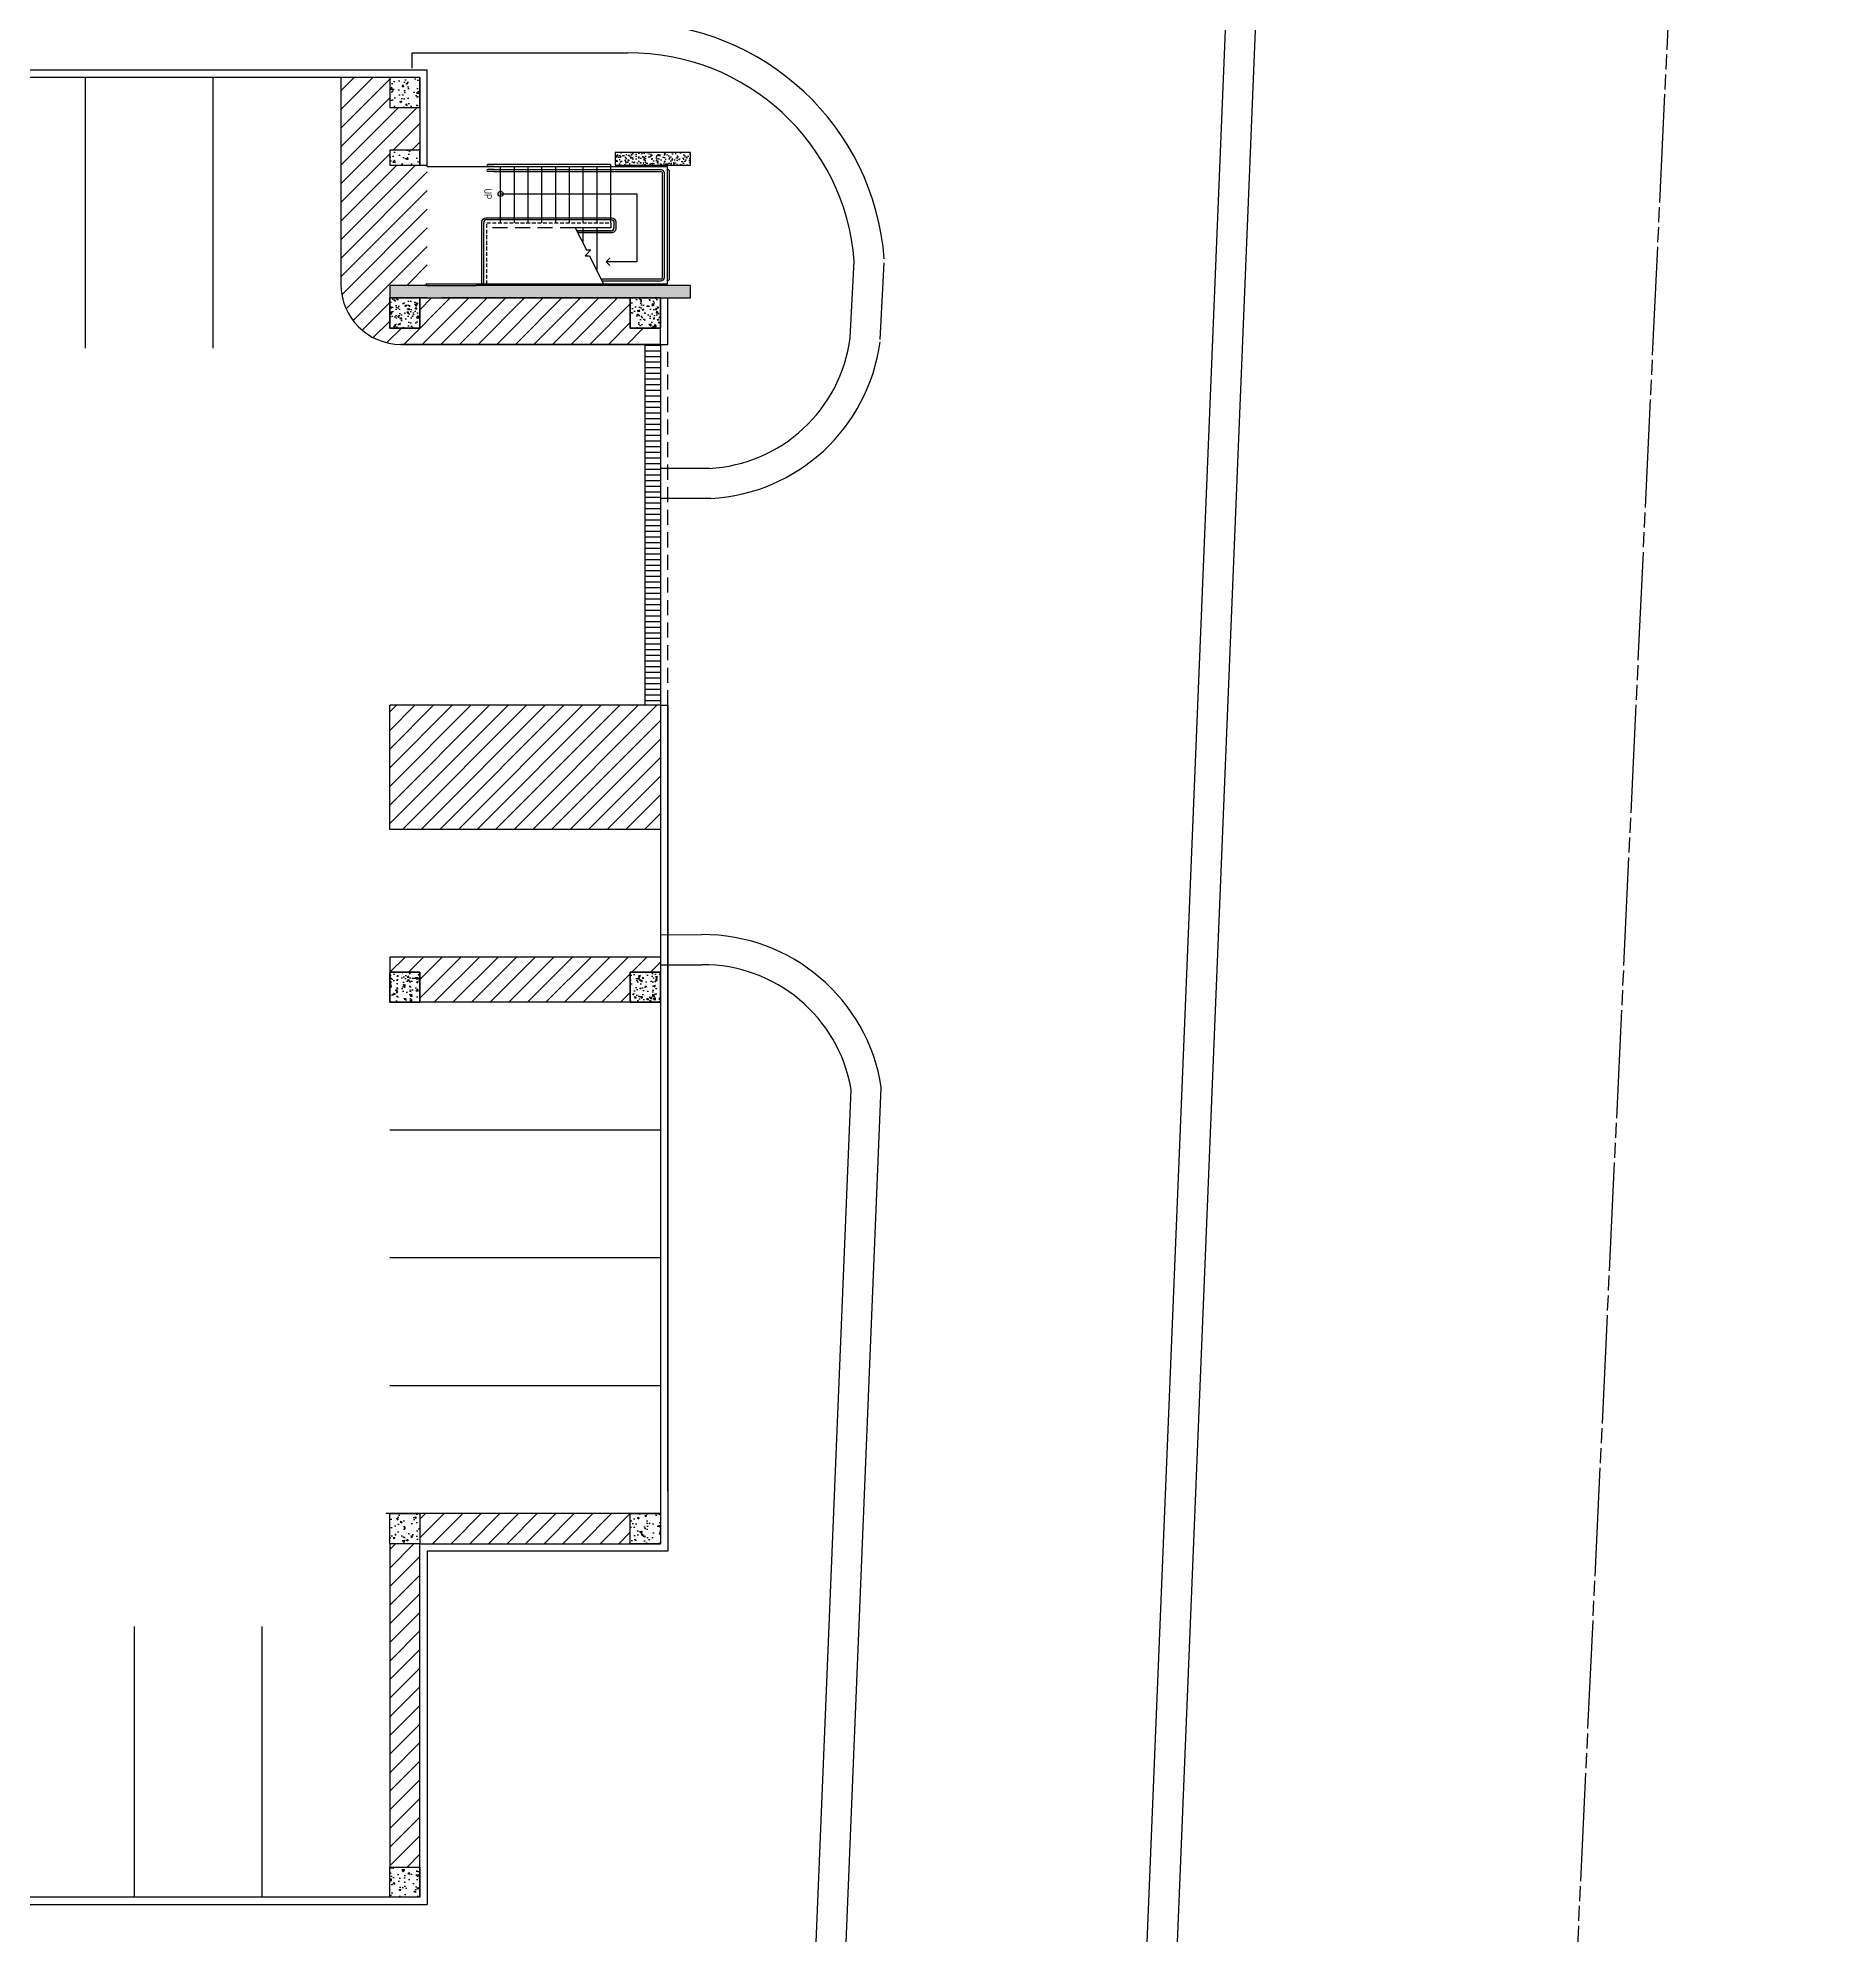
# Model space of a CAD drawing. Header units: inches. Extents: x -744 to 10613, y 1541 to 7685.
# Drawn here: x 9177 to 10613, y 3293 to 4806 of the extents above; entities that cross this region are included whole.
import ezdxf
from ezdxf.enums import TextEntityAlignment as Align

# ---------------------------------------------------------------- set-up
doc = ezdxf.new("R2010")
doc.units = ezdxf.units.IN
doc.header["$LTSCALE"] = 96
doc.header["$MEASUREMENT"] = 0
doc.header["$PDSIZE"] = 1.5
for name, pattern in [('BOUND3', [1.27, 0.9, -0.04, 0.125, -0.04, 0.125, -0.04]), ('DASHED', [0.75, 0.5, -0.25]), ('HIDDEN2', [0.1875, 0.125, -0.0625])]:
    doc.linetypes.add(name, pattern=pattern)
doc.layers.get('0').update_dxf_attribs({"linetype": 'CONTINUOUS'})
for name, color, linetype in [('A_0_CONST', 11, 'CONTINUOUS'), ('A_0_FLOOR-SLAB', 8, 'CONTINUOUS'), ('A_1-4_CIP-H', 9, 'CONTINUOUS'), ('A_1-4_COL', 7, 'CONTINUOUS'), ('A_1-4_COL_H', 6, 'CONTINUOUS'), ('A_1-4_STAIR', 11, 'CONTINUOUS'), ('A_1-4_STAIR-R', 13, 'CONTINUOUS'), ('A_1-4_WALLS', 2, 'CONTINUOUS'), ('A_1-5_COL', 7, 'CONTINUOUS'), ('A_1-5_PARK', 33, 'CONTINUOUS'), ('A_1-5_STAIR', 11, 'CONTINUOUS'), ('A_1-5_STAIR-R', 13, 'CONTINUOUS'), ('A_1-5_WALLS', 2, 'CONTINUOUS'), ('A_1_dRAIN', 1, 'CONTINUOUS'), ('A_1_H', 8, 'CONTINUOUS'), ('A_1_PARK', 33, 'CONTINUOUS'), ('A_1_STAIR', 11, 'CONTINUOUS'), ('A_1_STAIR-R', 13, 'CONTINUOUS'), ('A_1_WALLS', 2, 'CONTINUOUS'), ('PR-RDCG', 8, 'CONTINUOUS'), ('PR-RDFC', 1, 'CONTINUOUS'), ('RC-BD', 5, 'BOUND3')]:
    doc.layers.add(name, color=color, linetype=linetype)
doc.styles.add('ARCHITXT', font='architxt.shx')
pattern_1 = [(45, (-2329.5, -3316.5), (-7.424621, 7.424621), [])]

# ---------------------------------------------------------------- blocks, each defined once
blk = doc.blocks.new('COL_1-5_2X2')
at = {"layer": 'A_1-4_COL_H'}
h = blk.add_hatch(dxfattribs=at)
h.set_pattern_fill('AR-CONC', color=256, scale=2, style=0)
h.set_pattern_definition([(50, (-9524.36, -4671.945), (14.345204, -1.255043), [1.5, -16.5]), (355, (-9524.36, -4671.945), (-2.775027, 15.043843), [1.2, -13.2]), (100.4514, (-9523.165, -4672.05), (11.570188, 13.78879), [1.274804, -14.022842]), (46.1842, (-9524.36, -4667.945), (21.34482, -3.31038), [2.25, -24.75]), (96.6356, (-9522.581, -4668.221), (18.693254, 19.482357), [1.912206, -21.03426]), (351.1842, (-9524.36, -4667.945), (18.69324, 19.48237), [1.8, -19.8]), (21, (-9522.36, -4668.945), (11.938141, -8.052378), [1.5, -16.5]), (326, (-9522.36, -4668.945), (4.866307, 14.503), [1.2, -13.2]), (71.4514, (-9521.365, -4669.617), (16.804453, 6.45061), [1.274804, -14.022842]), (37.5, (-9524.36, -4671.9455), (0.243197, 6.657877), [0, -13.04, 0, -13.4, 0, -13.25]), (7.5, (-9524.36, -4671.9455), (5.2613907, 7.888234), [0, -7.64, 0, -12.74, 0, -5.05]), (327.5, (-9528.82, -4671.9455), (10.6764487, -0.4510974), [0, -5, 0, -15.6, 0, -20.7]), (317.5, (-9530.82, -4671.9455), (11.663723, 2.0021), [0, -6.5, 0, -10.36, 0, -14.7])])
h.paths.add_polyline_path([(-12, -12), (12, -12), (12, 12), (-12, 12)])
at = {"layer": 'A_0_CONST'}
blk.add_point((0, 0), dxfattribs=at)
at = {"layer": 'A_1-5_COL'}
blk.add_lwpolyline([(-12, -12), (12, -12), (12, 12), (-12, 12)], close=True, dxfattribs=at)
blk = doc.blocks.new('A$C7C326F8F')
at = {"layer": 'A_1-4_CIP-H'}
h = blk.add_hatch(dxfattribs=at)
h.set_pattern_fill('AR-CONC', color=256, style=0)
h.set_pattern_definition([(50, (-2329.5, -3214.484), (7.1726018, -0.6275213), [0.75, -8.25]), (355, (-2329.5, -3214.484), (-1.3875133, 7.5219213), [0.6, -6.6]), (100.4514, (-2328.902, -3214.536), (5.785094, 6.8943954), [0.637402, -7.011421]), (46.1842, (-2329.5, -3212.484), (10.6724105, -1.65519), [1.125, -12.375]), (96.6356, (-2328.611, -3212.622), (9.346627, 9.741179), [0.956103, -10.51713]), (351.1842, (-2329.5, -3212.484), (9.34662, 9.741186), [0.9, -9.9]), (21, (-2328.5, -3212.984), (5.9690705, -4.026189), [0.75, -8.25]), (326, (-2328.5, -3212.984), (2.4331533, 7.2515005), [0.6, -6.6]), (71.4514, (-2328.0025, -3213.3193), (8.4022263, 3.225305), [0.637402, -7.011421]), (37.5, (-2329.5, -3214.4838), (0.12159855, 3.32893854), [0, -6.52, 0, -6.7, 0, -6.625]), (7.5, (-2329.5, -3214.484), (2.6306954, 3.9441171), [0, -3.82, 0, -6.37, 0, -2.525]), (327.5, (-2331.73, -3214.4838), (5.33822436, -0.2255487), [0, -2.5, 0, -7.8, 0, -10.35]), (317.5, (-2332.73, -3214.484), (5.8318617, 1.0010498), [0, -3.25, 0, -5.18, 0, -7.35])])
h.paths.add_polyline_path([(7332, 1398), (7308, 1398), (7308, 1388), (7332, 1388)])
h.paths.add_polyline_path([(7368, 1398), (7332, 1398), (7332, 1388), (7368, 1388)])
at = {"layer": 'A_1-4_COL_H'}
h = blk.add_hatch(dxfattribs=at)
h.set_pattern_fill('AR-CONC', color=256, scale=2, style=0)
h.set_pattern_definition([(50, (-2329.5, -3316.5), (14.345204, -1.255043), [1.5, -16.5]), (355, (-2329.5, -3316.5), (-2.775027, 15.043843), [1.2, -13.2]), (100.4514, (-2328.305, -3316.605), (11.570188, 13.78879), [1.274804, -14.022842]), (46.1842, (-2329.5, -3312.5), (21.34482, -3.31038), [2.25, -24.75]), (96.6356, (-2327.721, -3312.776), (18.693254, 19.482357), [1.912206, -21.03426]), (351.1842, (-2329.5, -3312.5), (18.69324, 19.48237), [1.8, -19.8]), (21, (-2327.5, -3313.5), (11.938141, -8.052378), [1.5, -16.5]), (326, (-2327.5, -3313.5), (4.866307, 14.503), [1.2, -13.2]), (71.4514, (-2326.505, -3314.171), (16.804453, 6.45061), [1.274804, -14.022842]), (37.5, (-2329.5, -3316.5), (0.243197, 6.657877), [0, -13.04, 0, -13.4, 0, -13.25]), (7.5, (-2329.5, -3316.5), (5.2613907, 7.888234), [0, -7.64, 0, -12.74, 0, -5.05]), (327.5, (-2333.96, -3316.5), (10.6764487, -0.4510974), [0, -5, 0, -15.6, 0, -20.7]), (317.5, (-2335.96, -3316.5), (11.663723, 2.0021), [0, -6.5, 0, -10.36, 0, -14.7])])
h.paths.add_polyline_path([(7152, 1400), (7140, 1400), (7140, 1388), (7152, 1388)])
h.paths.add_polyline_path([(7140, 1400), (7128, 1400), (7128, 1388), (7140, 1388)])
at = {"layer": 'A_1_dRAIN'}
h = blk.add_hatch(dxfattribs=at)
h.set_pattern_fill('ANSI31', color=8, scale=36, angle=315, style=0)
h.set_pattern_definition([(7e-15, (-1824, -2792.074), (1e-15, 4.5), [])])
h.paths.add_polyline_path([(7344, 1244.4), (7332, 1244.4), (7332, 1100.4), (7344, 1100.4)])
h = blk.add_hatch(dxfattribs=at)
h.set_pattern_fill('ANSI31', color=8, scale=36, angle=315, style=0)
h.set_pattern_definition([(7e-15, (-1824, -2936.074), (1e-15, 4.5), [])])
h.paths.add_polyline_path([(7344, 1100.4), (7332, 1100.4), (7332, 957), (7344, 957)])
at = {"layer": 'A_1_H'}
h = blk.add_hatch(dxfattribs=at)
h.set_pattern_fill('ANSI31', color=256, scale=84, style=0)
h.set_pattern_definition(pattern_1)
h.paths.add_polyline_path([(7140, 1388), (7128, 1388), (7128, 1400), (7140, 1400), (7140, 1434), (7128, 1434), (7128, 1446), (7089, 1446), (7089, 1293, 0.32297), (7121.8, 1247.5), (7128, 1258), (7128, 1282), (7128, 1292), (7140, 1292)])
h.paths.add_polyline_path([(7128, 1458), (7089, 1458), (7089, 1446), (7128, 1446)])
h.paths.add_polyline_path([(7152, 1434), (7140, 1434), (7140, 1400), (7152, 1400)])
h.paths.add_polyline_path([(7158, 1387), (7158, 1388), (7152, 1388), (7140, 1388), (7140, 1292), (7158, 1292)])
h.paths.add_polyline_path([(7320, 1270), (7152, 1270), (7152, 1258), (7140, 1258), (7140, 1245), (7332, 1245), (7332, 1258), (7320, 1258)])
h.paths.add_polyline_path([(7320, 1282), (7197, 1282), (7158, 1282), (7152, 1282), (7152, 1270), (7320, 1270)])
h.paths.add_polyline_path([(7140, 1258), (7128, 1258), (7121.8, 1247.5, 0.080477), (7137, 1245), (7140, 1245)])
h = blk.add_hatch(dxfattribs=at)
h.set_pattern_fill('AR-CONC', color=256, style=0)
h.set_pattern_definition([(50, (4798.5, -3210.5), (7.172602, -0.6275213), [0.75, -8.25]), (355, (4798.5, -3210.5), (-1.387513, 7.521921), [0.6, -6.6]), (100.4514, (4799.098, -3210.552), (5.785094, 6.894395), [0.637402, -7.011421]), (46.1842, (4798.5, -3208.5), (10.67241, -1.65519), [1.125, -12.375]), (96.6356, (4799.389, -3208.638), (9.346627, 9.741179), [0.956103, -10.51713]), (351.1842, (4798.5, -3208.5), (9.34662, 9.741186), [0.9, -9.9]), (21, (4799.5, -3209), (5.9690705, -4.026189), [0.75, -8.25]), (326, (4799.5, -3209), (2.433153, 7.2515), [0.6, -6.6]), (71.4514, (4799.9975, -3209.3355), (8.402226, 3.225305), [0.637402, -7.011421]), (37.5, (4798.5, -3210.5), (0.1215986, 3.3289385), [0, -6.52, 0, -6.7, 0, -6.625]), (7.5, (4798.5, -3210.5), (2.6306954, 3.944117), [0, -3.82, 0, -6.37, 0, -2.525]), (327.5, (4796.27, -3210.5), (5.3382244, -0.2255487), [0, -2.5, 0, -7.8, 0, -10.35]), (317.5, (4795.27, -3210.5), (5.8318617, 1.00105), [0, -3.25, 0, -5.18, 0, -7.35])])
h.paths.add_polyline_path([(7164, 1292), (7128, 1292), (7128, 1282), (7164, 1282)])
h.paths.add_polyline_path([(7356, 1292), (7164, 1292), (7164, 1282), (7176, 1282), (7356, 1282)])
h.paths.add_polyline_path([(7368, 1292), (7356, 1292), (7356, 1282), (7368, 1282)])
h = blk.add_hatch(dxfattribs=at)
h.set_pattern_fill('ANSI31', color=256, scale=84, style=0)
h.set_pattern_definition(pattern_1)
h.paths.add_polyline_path([(7344, 957), (7332, 957), (7128, 957), (7128, 858), (7344, 858)])
h = blk.add_hatch(dxfattribs=at)
h.set_pattern_fill('ANSI31', color=256, scale=84, style=0)
h.set_pattern_definition(pattern_1)
h.paths.add_polyline_path([(7320, 744), (7332, 744), (7332, 756), (7140, 756), (7140, 744), (7152, 744), (7152, 732), (7320, 732)])
h.paths.add_polyline_path([(7320, 732), (7152, 732), (7152, 720), (7320, 720)])
h.paths.add_polyline_path([(7140, 756), (7128, 756), (7128, 744), (7140, 744)])
h.paths.add_polyline_path([(7344, 756), (7332, 756), (7332, 744), (7344, 744)])
h = blk.add_hatch(dxfattribs=at)
h.set_pattern_fill('ANSI31', color=256, scale=84, style=0)
h.set_pattern_definition(pattern_1)
h.paths.add_polyline_path([(7320, 312), (7152, 312), (7152, 300), (7320, 300)])
h.paths.add_polyline_path([(7320, 300), (7152, 300), (7152, 288), (7320, 288)])
h.paths.add_polyline_path([(7152, 288), (7140, 288), (7140, 30), (7152, 30)])
h.paths.add_polyline_path([(7140, 288), (7128, 288), (7128, 30), (7140, 30)])
at = {"layer": 'A_0_FLOOR-SLAB'}
blk.add_line((7158, 1387), (7158, 1388), dxfattribs=at)
blk.add_lwpolyline([(7158, 1387), (7158, 1387), (7349.5, 1387), (7349.5, 1293), (7158, 1293)], dxfattribs=at)
at = {"layer": 'A_1-4_COL'}
blk.add_lwpolyline([(7128, 1388), (7152, 1388), (7152, 1400), (7128, 1400)], close=True, dxfattribs=at)
at = {"layer": 'A_1-4_STAIR'}
for p, q in [((7210.3, 1387), (7349.5, 1387)), ((7216.5, 1342), (7216.5, 1387)), ((7227.5, 1342), (7227.5, 1387)), ((7238.5, 1342), (7238.5, 1387)), ((7249.5, 1342), (7249.5, 1387)), ((7260.5, 1342), (7260.5, 1387)), ((7271.5, 1342), (7271.5, 1387)), ((7282.5, 1342), (7282.5, 1387)), ((7293.5, 1342), (7293.5, 1387)), ((7304.5, 1342), (7304.5, 1387)), ((7349.5, 1387), (7349.5, 1293)), ((7282.5, 1325.6), (7282.5, 1338)), ((7293.5, 1303.1), (7293.5, 1338)), ((7304.5, 1342), (7304.5, 1338))]:
    blk.add_line(p, q, dxfattribs=at)
blk.add_lwpolyline([(7304.5, 1338), (7276, 1338), (7285, 1320.5), (7288.4, 1320.5), (7284, 1315.7), (7287.4, 1315.7), (7298.5, 1293), (7349.5, 1293)], dxfattribs=at)
at = {"layer": 'A_1-4_STAIR-R'}
for p, q in [((7351, 1383.8), (7351, 1296.8)), ((7304.5, 1335.5), (7277.3, 1335.5))]:
    blk.add_line(p, q, dxfattribs=at)
blk.add_lwpolyline([(7303.8, 1388.5), (7206.2, 1388.5)], dxfattribs=at)
for points in [[(7211.2, 1384.5), (7344, 1384.5, -0.414214), (7347, 1381.5), (7347, 1298.5, -0.412707), (7344, 1295.5), (7297.7, 1295.5)], [(7211.2, 1383), (7344, 1383, -0.414214), (7345.5, 1381.5), (7345.5, 1298.5, -0.440516), (7344, 1297), (7297, 1297)]]:
    blk.add_lwpolyline(points, format="xyb", dxfattribs=at)
for centre, radius, start, end in [((7303.8, 1387.8), 0.75, 269.9315, 90.0685), ((7350.3, 1383.8), 0.75, 0, 180), ((7304.5, 1338), 2.49, 269.7856, 0.0888), ((7350.3, 1296.8), 0.75, 180, 0)]:
    blk.add_arc(centre, radius, start, end, dxfattribs=at)
at = {"layer": 'A_1-4_WALLS'}
blk.add_line((7152, 1388), (7158, 1388), dxfattribs=at)
blk.add_lwpolyline([(7308, 1398), (7308, 1388), (7368, 1388), (7368, 1398)], close=True, dxfattribs=at)
at = {"layer": 'A_1-5_PARK'}
for p, q in [((7158, 1282), (7152, 1282)), ((7344, 720), (7128, 720)), ((7344, 618), (7128, 618)), ((7344, 516), (7128, 516)), ((7344, 414), (7128, 414)), ((7344, 312), (7125, 312)), ((7344, 312), (7128, 312))]:
    blk.add_line(p, q, dxfattribs=at)
at = {"layer": 'A_1-5_STAIR'}
for points in [[(7216.5, 1365), (7325.2, 1365), (7325.2, 1310.8), (7300.7, 1310.8)], [(7303.7, 1313.8), (7300.7, 1310.8), (7303.7, 1307.8)]]:
    blk.add_lwpolyline(points, dxfattribs=at)
blk.add_circle((7216.5, 1365), 2.04, dxfattribs=at)
at = {"layer": 'A_1-5_STAIR-R'}
blk.add_line((7277.3, 1335.5), (7304.5, 1335.5), dxfattribs=at)
for points in [[(7201.5, 1342.5), (7201.5, 1342.5, -0.410683), (7205, 1346), (7305, 1346, -0.41072), (7308.5, 1342.5), (7308.5, 1337.5, -0.415321), (7305, 1334), (7278, 1334)], [(7205.5, 1344.5), (7304.5, 1344.5, -0.40933), (7307, 1342), (7307, 1338)]]:
    blk.add_lwpolyline(points, format="xyb", dxfattribs=at)
for centre, radius, start, end in [((7205.5, 1342), 2.5, 90, 179.9929), ((7304.5, 1338), 2.51, 270.3157, 359.6851)]:
    blk.add_arc(centre, radius, start, end, dxfattribs=at)
at = {"layer": 'A_1-5_WALLS'}
for p, q in [((7152, 1458), (7152, 1388)), ((7344, 957), (7344, 288)), ((7350, 330), (7350, 957)), ((7350, 957), (7350, 330)), ((7350, 330), (7350, 282)), ((7152, 288), (7344, 288)), ((7152, 6), (7152, 288)), ((7350, 282), (7158, 282)), ((7158, 282), (7158, 0)), ((7152, 6), (6733.5, 6)), ((6733.5, 0), (7158, 0))]:
    blk.add_line(p, q, dxfattribs=at)
for points in [[(5961, 1464), (5961, 1464), (7158, 1464)], [(7152, 1458), (5961, 1458)], [(7158, 1388), (7158, 1464)], [(7158, 1292), (7128, 1292), (7128, 1282), (7158, 1282)], [(7197, 1282), (7368, 1282), (7368, 1292), (7197, 1292)]]:
    blk.add_lwpolyline(points, dxfattribs=at)
at = {"layer": 'A_1_dRAIN', "color": 8}
blk.add_line((7332, 1100.4), (7344, 1100.4), dxfattribs=at)
at = {"layer": 'A_1_dRAIN', "ltscale": 128}
for points in [[(7332, 1100.4), (7332, 1244.4), (7344, 1244.4), (7344, 1100.4)], [(7344, 1100.4), (7344, 957), (7332, 957), (7332, 1100.4)]]:
    blk.add_lwpolyline(points, dxfattribs=at)
at = {"layer": 'A_1_PARK'}
for p, q in [((6885, 1458), (6885, 1242)), ((6987, 1458), (6987, 1242)), ((7089, 1458), (7089, 1293)), ((7128, 1282), (7128, 1276)), ((7326, 1282), (7169.6, 1282)), ((7344, 1245), (7137, 1245)), ((7137, 1245), (7344, 1245)), ((7344, 1160.4), (7344, 1100.4)), ((7344, 957), (7128, 957)), ((7128, 858), (7128, 957)), ((7344, 957), (7344, 858)), ((7344, 858), (7128, 858)), ((7344, 756), (7128, 756)), ((7128, 756), (7128, 744)), ((7128, 744), (7128, 738)), ((7128, 288), (7128, 30)), ((6924, 222), (6924, 6)), ((7026, 222), (7026, 6))]:
    blk.add_line(p, q, dxfattribs=at)
blk.add_arc((7137, 1293), 48, 180, 270, dxfattribs=at)
at = {"layer": 'A_1_STAIR', "ltscale": 128}
for p, q in [((7211.2, 1387), (7206.2, 1387)), ((7204, 1293), (7205.5, 1293))]:
    blk.add_line(p, q, dxfattribs=at)
at = {"layer": 'A_1_STAIR', "linetype": 'DASHED', "ltscale": 0.25}
blk.add_line((7276, 1338), (7205.5, 1338), dxfattribs=at)
at = {"layer": 'A_1_STAIR', "linetype": 'DASHED', "ltscale": 0.0625}
blk.add_lwpolyline([(7298.5, 1293), (7205.5, 1293), (7205.5, 1342), (7304.5, 1342)], dxfattribs=at)
at = {"layer": 'A_1_STAIR-R'}
for p, q in [((7211.2, 1384.5), (7206.2, 1384.5)), ((7211.2, 1383), (7206.2, 1383)), ((7201, 1293), (7202.5, 1293))]:
    blk.add_line(p, q, dxfattribs=at)
for points in [[(7201.5, 1292), (7201.5, 1342.5)], [(7203, 1292), (7203, 1342)]]:
    blk.add_lwpolyline(points, dxfattribs=at)
for centre in [(7206.2, 1387.8), (7206.2, 1383.8)]:
    blk.add_arc(centre, 0.75, 90, 270, dxfattribs=at)
at = {"layer": 'A_1_WALLS'}
for p, q in [((7158, 1292), (7197, 1292)), ((7158, 1282), (7197, 1282)), ((7344, 1245), (7344, 1282)), ((7350, 1245), (7350, 1282)), ((7344, 1245), (7350, 1245)), ((7344, 957), (7350, 957))]:
    blk.add_line(p, q, dxfattribs=at)
at = {"layer": 'A_1_WALLS', "linetype": 'HIDDEN2'}
blk.add_line((7350, 957), (7350, 1245), dxfattribs=at)
at = {"layer": 'A_1-4_COL'}
for p in [(7140, 1446), (7140, 1446), (7140, 1270), (7332, 1270), (7140, 732), (7332, 732)]:
    blk.add_blockref('COL_1-5_2X2', p, dxfattribs=at)
at = {"layer": 'A_1-4_COL', "xscale": -1, "rotation": 180}
for p in [(7140, 1270), (7332, 1270), (7140, 732), (7332, 732), (7140, 300), (7332, 300), (7140, 18)]:
    blk.add_blockref('COL_1-5_2X2', p, dxfattribs=at)
at = {"layer": 'A_1-5_STAIR', "style": 'ARCHITXT'}
blk.add_text('UP', height=6, rotation=270, dxfattribs=at).set_placement((7203.4, 1365), align=Align.CENTER)

msp = doc.modelspace()

# ---------------------------------------------------------------- linework, layer by layer
at = {"layer": 'PR-RDCG'}
for p, q in [((10059.9, 3233.5), (10159.9, 5677.9)), ((9848.9, 4565.4), (9852.2, 4626.5)), ((9713.7, 4438.5), (9673.5, 4438.5)), ((9673.5, 4090.3), (9706.6, 4090.5)), ((9820.1, 3243.3), (9849.8, 3968.5))]:
    msp.add_line(p, q, dxfattribs=at)
for centre, radius, start, end in [((9648.8, 4614), 204, 4.3925, 89.6508), ((9706, 4582.3), 144, 273.0723, 352.5241), ((9707.5, 3946.5), 144, 8.7859, 90.3535)]:
    msp.add_arc(centre, radius, start, end, dxfattribs=at)
at = {"layer": 'PR-RDFC'}
for p, q in [((10083.9, 3232.5), (10183.9, 5676.9)), ((9475.5, 4794), (9647.6, 4794)), ((9475.5, 4782), (9475.5, 4794)), ((9825, 4566.7), (9828.2, 4627.8)), ((9713, 4462.5), (9673.5, 4462.5)), ((9673.6, 4066.3), (9706.7, 4066.5)), ((9796.1, 3244.3), (9825.7, 3967))]:
    msp.add_line(p, q, dxfattribs=at)
for centre, radius, start, end in [((9648.8, 4614), 180, 4.3925, 90.3718), ((9706, 4582.3), 120, 273.0723, 352.5241), ((9707.5, 3946.5), 120, 9.8519, 90.3535)]:
    msp.add_arc(centre, radius, start, end, dxfattribs=at)
at = {"layer": 'RC-BD'}
msp.add_line((10612.5, 7683.9), (10374.9, 2637.9), dxfattribs=at)
msp.add_line((10612.5, 7683.9), (10374.9, 2637.9), dxfattribs=at)

# ---------------------------------------------------------------- block references
at = {"linetype": 'Continuous'}
msp.add_blockref('A$C7C326F8F', (2329.5, 3316.5), dxfattribs=at)

doc.saveas('drawing.dxf')
